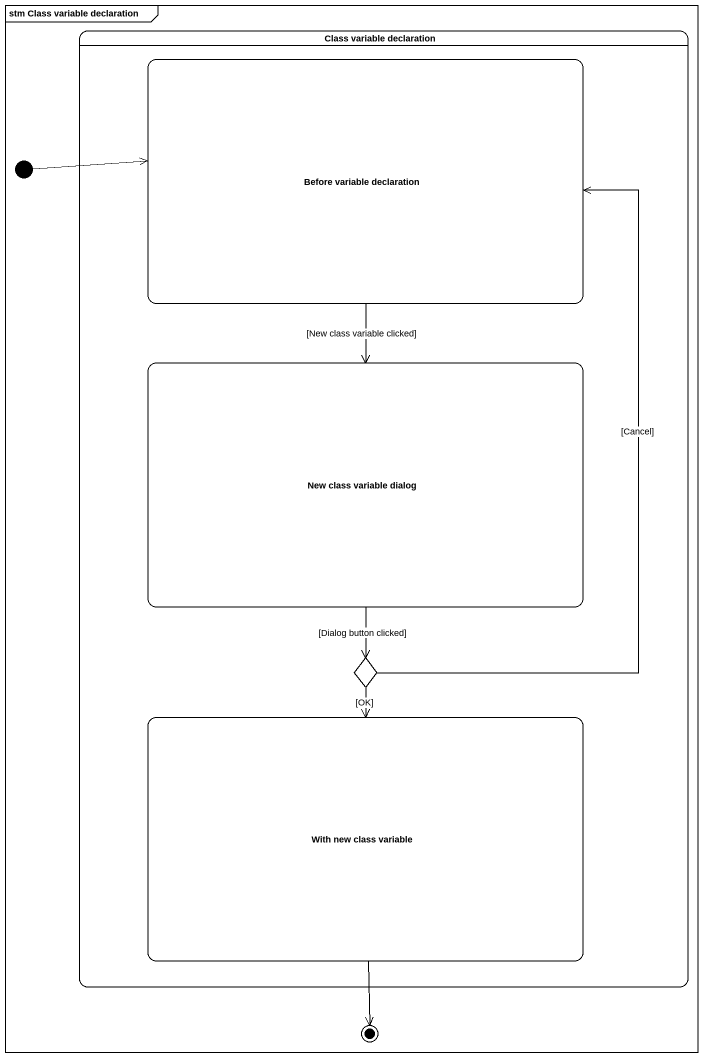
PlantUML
@startuml
mainframe stm Class variable declaration
hide empty description
state "Class variable declaration" as Class_variable_declaration {
  state "Before variable declaration" as Before_variable_declaration
  state "New class variable dialog" as New_class_variable_dialog
  state choice1 <<choice>>
  state "With new class variable" as With_new_class_variable
}
state initial1 <<start>>
state final1 <<end>>
Before_variable_declaration --> New_class_variable_dialog : [New class variable clicked]
initial1 -right-> Before_variable_declaration
New_class_variable_dialog --> choice1 : [Dialog button clicked]
choice1 -up-> Before_variable_declaration : [Cancel]
choice1 --> With_new_class_variable : [OK]
With_new_class_variable --> final1
@enduml
